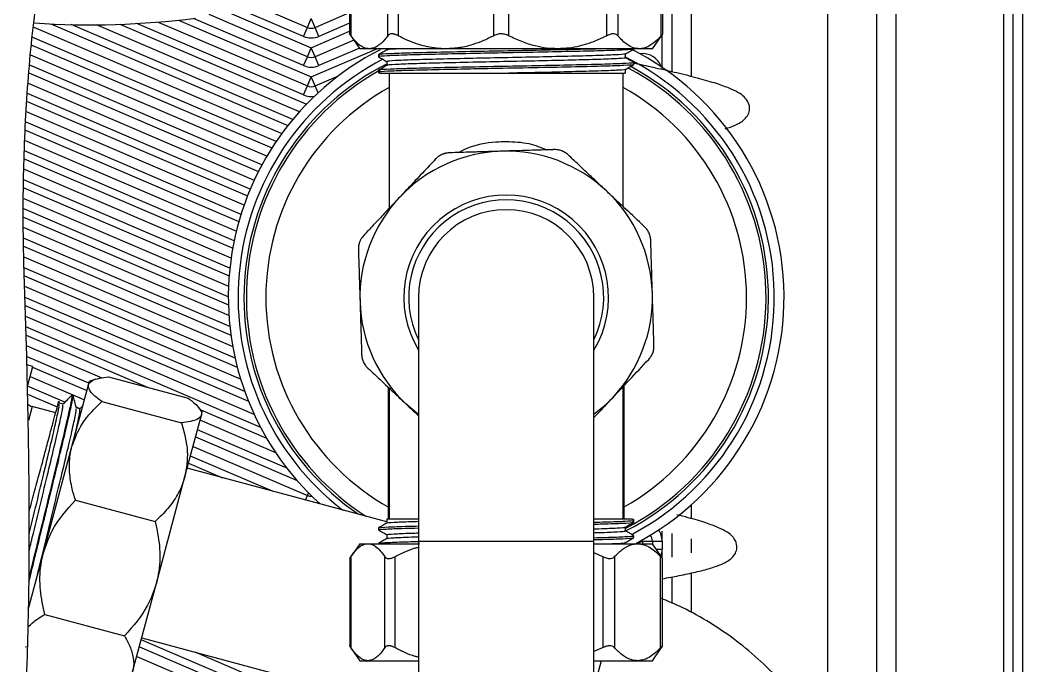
# Model space of a CAD drawing. Extents: x 75 to 2075, y 25 to 1460.
# Drawn here: x 1126.9 to 1255.5, y 969.1 to 1051.8 of the extents above; entities that cross this region are included whole.
import ezdxf

# ---------------------------------------------------------------- set-up
doc = ezdxf.new("R2010")
doc.units = 0
doc.header["$LTSCALE"] = 5
doc.linetypes.add('SLD-KATı', pattern=[0])
doc.layers.get('0').update_dxf_attribs({"linetype": 'CONTINUOUS'})

msp = doc.modelspace()

# ---------------------------------------------------------------- linework, layer by layer
at = {"color": 7, "linetype": 'SLD-KATı'}
for p, q in [((1239.221, 568.28), (1239.221, 1228.103)), ((1252.971, 1228.103), (1252.971, 568.28)), ((1236.721, 569.442), (1236.721, 1226.942)), ((1254.221, 574.53), (1254.221, 1221.853)), ((1255.471, 574.53), (1255.471, 1221.853)), ((1230.471, 964.353), (1230.471, 1154.442)), ((1169.141, 1061.257), (1169.141, 1050.076)), ((1169.302, 1061.493), (1169.302, 1049.84)), ((1174.048, 1049.84), (1174.048, 1061.493)), ((1175.357, 1061.493), (1175.357, 1049.84)), ((1187.621, 1049.84), (1187.621, 1061.493)), ((1189.533, 1061.493), (1189.533, 1049.84)), ((1202.131, 1049.84), (1202.131, 1061.493)), ((1203.527, 1061.493), (1203.527, 1049.84)), ((1209.078, 1049.84), (1209.078, 1061.493)), ((1209.301, 1050.059), (1209.301, 1061.262)), ((1152.475, 1055.726), (1163.729, 1050.903)), ((1210.471, 1055.035), (1210.471, 1045.206)), ((1212.971, 1044.591), (1212.971, 1055.489)), ((1163.729, 1047.153), (1151.137, 1052.549)), ((1163.729, 1050.903), (1164.221, 1052.052)), ((1164.713, 1050.903), (1164.221, 1052.052)), ((1164.713, 1050.903), (1169.141, 1052.8)), ((1128.67, 1050.928), (1160.454, 1037.306)), ((1162.71, 1040.089), (1136.688, 1051.242)), ((1144.614, 1051.594), (1163.729, 1043.403)), ((1163.236, 1049.754), (1163.729, 1050.903)), ((1165.206, 1049.754), (1164.713, 1050.903)), ((1169.688, 1049.285), (1164.713, 1047.153)), ((1169.208, 1049.971), (1170.471, 1048.167)), ((1207.971, 1048.167), (1209.222, 1049.954)), ((1163.729, 1047.153), (1164.221, 1048.302)), ((1164.713, 1047.153), (1164.221, 1048.302)), ((1171.675, 1048.167), (1170.471, 1048.167)), ((1181.489, 1048.167), (1171.675, 1048.167)), ((1195.832, 1048.167), (1181.489, 1048.167)), ((1206.302, 1048.167), (1195.832, 1048.167)), ((1205.596, 1048.136), (1205.596, 1048.167)), ((1207.971, 1048.167), (1206.302, 1048.167)), ((1158.53, 1034.381), (1128.274, 1047.347)), ((1163.236, 1046.004), (1163.729, 1047.153)), ((1165.206, 1046.004), (1164.713, 1047.153)), ((1172.846, 1047.391), (1172.846, 1047.143)), ((1204.522, 1047.019), (1204.522, 1047.51)), ((1172.846, 1045.407), (1172.846, 1045.042)), ((1173.92, 1046.523), (1173.92, 1046.032)), ((1204.522, 1045.035), (1204.522, 1045.526)), ((1205.596, 1046.151), (1205.596, 1046.399)), ((1163.729, 1043.403), (1164.221, 1044.552)), ((1164.713, 1043.403), (1164.221, 1044.552)), ((1164.713, 1043.403), (1167.703, 1044.684)), ((1172.855, 1045.149), (1173.054, 1045.034)), ((1174.221, 1045.042), (1174.221, 1027.711)), ((1204.221, 1027.923), (1204.221, 1045.042)), ((1127.926, 1043.747), (1156.921, 1031.32)), ((1163.236, 1042.254), (1163.729, 1043.403)), ((1155.62, 1028.128), (1127.736, 1040.078)), ((1127.546, 1036.41), (1154.628, 1024.803)), ((1153.956, 1021.341), (1127.38, 1032.731)), ((1127.365, 1028.987), (1153.625, 1017.733)), ((1153.672, 1013.963), (1127.35, 1025.244)), ((1127.385, 1021.478), (1154.155, 1010.006)), ((1155.17, 1005.821), (1127.495, 1017.681)), ((1177.971, 1016.292), (1177.971, 985.042)), ((1200.471, 985.042), (1200.471, 1016.292)), ((1127.605, 1013.884), (1156.888, 1001.334)), ((1137.411, 1005.931), (1127.707, 1010.091)), ((1128.53, 1007.456), (1127.768, 1007.66)), ((1127.887, 1005.055), (1128.53, 1007.456)), ((1128.177, 1006.139), (1135.142, 1003.154)), ((1135.664, 1005.102), (1135.774, 1005.515)), ((1136.585, 1005.809), (1135.774, 1005.515)), ((1138.222, 1006.123), (1148.447, 1003.383)), ((1133.547, 997.202), (1135.664, 1005.102)), ((1174.096, 1004.777), (1174.096, 987.854)), ((1174.221, 1004.66), (1174.221, 987.854)), ((1204.221, 987.854), (1204.221, 1004.872)), ((1204.346, 987.854), (1204.346, 1005.005)), ((1131.934, 1002.727), (1131.87, 1002.965)), ((1133.673, 1003.775), (1133.587, 1003.798)), ((1137.369, 1002.94), (1147.595, 1000.2)), ((1131.462, 1001.494), (1128.443, 1002.303)), ((1132.403, 1002.614), (1131.93, 1002.741)), ((1134.588, 1002.029), (1134.116, 1002.155)), ((1134.936, 1002.384), (1134.571, 1002.02)), ((1150.263, 1001.632), (1149.738, 1002.259)), ((1150.153, 1001.22), (1150.263, 1001.632)), ((1148.036, 993.32), (1150.153, 1001.22)), ((1159.673, 996.391), (1149.973, 1000.548)), ((1129.892, 983.562), (1133.547, 997.202)), ((1149.071, 997.184), (1163.729, 990.903)), ((1173.92, 987.529), (1148.322, 994.388)), ((1144.381, 979.679), (1148.036, 993.32)), ((1133.988, 990.322), (1144.214, 987.582)), ((1212.971, 987.936), (1212.971, 989.738)), ((1173.92, 987.861), (1173.92, 987.37)), ((1205.587, 987.747), (1205.388, 987.862)), ((1205.596, 987.489), (1205.596, 987.854)), ((1172.846, 986.745), (1172.846, 986.496)), ((1204.522, 986.373), (1204.522, 986.864)), ((1173.92, 985.877), (1173.92, 985.386)), ((1177.971, 985.042), (1177.971, 965.853)), ((1200.471, 965.853), (1200.471, 985.042)), ((1205.596, 985.505), (1205.596, 985.753)), ((1206.721, 985.046), (1207.971, 985.046)), ((1207.971, 985.046), (1207.971, 984.729)), ((1207.971, 985.046), (1209.221, 985.046)), ((1209.221, 985.046), (1209.221, 984.016)), ((1210.471, 986.015), (1210.471, 983.012)), ((1212.971, 983.539), (1212.971, 985.342)), ((1170.471, 984.729), (1169.389, 983.183)), ((1170.471, 984.729), (1171.485, 984.729)), ((1171.485, 984.729), (1177.971, 984.729)), ((1172.846, 984.76), (1172.846, 984.729)), ((1176.572, 984.729), (1178.106, 984.769)), ((1200.471, 984.729), (1206.063, 984.729)), ((1206.063, 984.729), (1207.971, 984.729)), ((1209.053, 983.183), (1207.971, 984.729)), ((1127.931, 976.244), (1129.892, 983.562)), ((1169.166, 982.824), (1169.166, 971.635)), ((1169.302, 983.056), (1169.302, 971.403)), ((1173.668, 971.403), (1173.668, 983.056)), ((1174.934, 983.056), (1174.934, 971.403)), ((1200.471, 983.593), (1201.67, 983.056)), ((1201.67, 971.403), (1201.67, 983.056)), ((1203.104, 983.056), (1203.104, 971.403)), ((1209.021, 971.403), (1209.021, 983.056)), ((1209.141, 983.056), (1209.043, 983.176)), ((1209.276, 971.615), (1209.276, 982.826)), ((1210.471, 980.466), (1210.471, 977.116)), ((1212.971, 975.891), (1212.971, 980.974)), ((1141.329, 968.29), (1144.381, 979.679)), ((1130.059, 975.659), (1140.285, 972.919)), ((1142.499, 972.655), (1171.31, 964.935)), ((1163.729, 964.653), (1149.326, 970.825)), ((1169.392, 971.27), (1170.471, 969.729)), ((1201.67, 971.403), (1200.471, 970.895)), ((1207.971, 969.729), (1209.059, 971.283)), ((1209.043, 971.295), (1209.141, 971.403)), ((1141.861, 970.275), (1163.729, 960.903)), ((1170.471, 969.729), (1171.485, 969.729)), ((1171.485, 969.729), (1177.971, 969.729)), ((1200.471, 969.729), (1206.063, 969.729)), ((1206.063, 969.729), (1207.971, 969.729))]:
    msp.add_line(p, q, dxfattribs=at)
at = {"color": 8, "linetype": 'SLD-KATı'}
for p, q in [((1163.236, 1049.754), (1152.232, 1054.47)), ((1151.971, 1053.552), (1164.221, 1048.302)), ((1147.218, 1051.839), (1164.221, 1044.552)), ((1163.236, 1046.004), (1149.112, 1052.057)), ((1130.842, 1051.357), (1161.233, 1038.332)), ((1161.852, 1039.097), (1133.458, 1051.266)), ((1139.709, 1051.307), (1163.616, 1041.061)), ((1163.236, 1042.254), (1141.88, 1051.406)), ((1169.141, 1051.44), (1165.206, 1049.754)), ((1159.719, 1036.261), (1128.527, 1049.629)), ((1164.221, 1048.302), (1169.141, 1050.41)), ((1209.221, 1045.648), (1209.221, 1049.952)), ((1128.418, 1048.646), (1159.191, 1035.457)), ((1164.221, 1044.552), (1172.656, 1048.167)), ((1170.421, 1048.239), (1165.206, 1046.004)), ((1157.911, 1033.286), (1128.131, 1046.049)), ((1128.022, 1045.066), (1157.469, 1032.445)), ((1165.098, 1042.506), (1164.713, 1043.403)), ((1156.414, 1030.178), (1127.857, 1042.416)), ((1127.805, 1041.409), (1156.056, 1029.301)), ((1127.615, 1037.74), (1154.951, 1026.024)), ((1155.224, 1026.938), (1127.667, 1038.748)), ((1154.346, 1023.564), (1127.477, 1035.079)), ((1127.425, 1034.071), (1154.161, 1022.613)), ((1153.795, 1020.05), (1127.375, 1031.373)), ((1127.37, 1030.345), (1153.704, 1019.059)), ((1153.596, 1016.385), (1127.36, 1027.629)), ((1127.355, 1026.601), (1153.608, 1015.35)), ((1153.793, 1012.551), (1127.344, 1023.886)), ((1127.345, 1022.855), (1153.925, 1011.464)), ((1154.455, 1008.517), (1127.425, 1020.101)), ((1127.455, 1019.058), (1154.732, 1007.368)), ((1155.699, 1004.234), (1127.535, 1016.304)), ((1127.565, 1015.261), (1156.167, 1003.003)), ((1157.744, 999.607), (1127.645, 1012.507)), ((1127.672, 1011.465), (1143.335, 1004.753)), ((1135.716, 1005.298), (1127.741, 1008.716)), ((1127.767, 1007.675), (1127.857, 1007.636)), ((1128.504, 1007.359), (1135.469, 1004.374)), ((1132.645, 1002.864), (1127.85, 1004.919)), ((1127.863, 1003.884), (1131.665, 1002.254)), ((1128.443, 1002.303), (1127.96, 1000.499)), ((1134.584, 1002.033), (1134.092, 1002.244)), ((1150.065, 1001.868), (1158.5, 998.253)), ((1161.101, 994.419), (1149.646, 999.328)), ((1149.398, 998.404), (1162.417, 992.825)), ((1159.264, 991.456), (1148.745, 995.964)), ((1148.497, 995.041), (1152.851, 993.174)), ((1163.481, 990.326), (1163.729, 990.903)), ((1163.729, 990.903), (1163.879, 991.253)), ((1165.152, 989.878), (1165.047, 990.123)), ((1165.374, 989.826), (1165.364, 989.822)), ((1209.221, 985.046), (1209.221, 986.324)), ((1177.971, 985.042), (1200.471, 985.042)), ((1206.721, 985.046), (1205.982, 984.729)), ((1206.721, 985.046), (1206.647, 985.219)), ((1206.721, 984.729), (1206.721, 985.046)), ((1208.47, 984.016), (1209.221, 984.016)), ((1209.221, 983.038), (1209.221, 984.016)), ((1163.236, 963.504), (1142.435, 972.418)), ((1142.188, 971.494), (1164.221, 962.052)), ((1201.412, 969.729), (1200.471, 966.218))]:
    msp.add_line(p, q, dxfattribs=at)
at = {"color": 7, "linetype": 'SLD-KATı', "flags": 128}
for points in [[(1202.878, 1003.445), (1201.553, 1002.168), (1200.471, 1001.292)], [(1177.971, 1001.292), (1177.774, 1001.441), (1176.374, 1002.635)]]:
    msp.add_lwpolyline(points, dxfattribs=at)
at = {"color": 7, "linetype": 'SLD-KATı'}
for centre, radius, start, end in [((1135.879, 1158.636), 107.398, 266.18806, 277.23602), ((1164.221, 1052.052), 1.25, 246.80141, 293.19859), ((1164.221, 1052.052), 2.5, 246.80141, 293.19859), ((1189.221, 1016.292), 35.625, 116.95537, 227.97937), ((1189.221, 1016.292), 35.625, 297.6295, 63.37369), ((1164.221, 1048.302), 1.25, 246.80141, 293.19859), ((1189.221, 1016.292), 33.312, 119.35723, 237.34095), ((1164.221, 1048.302), 2.5, 246.80141, 293.19859), ((1189.221, 1016.292), 33.313, 297.4441, 61.8048), ((1164.221, 1044.552), 1.25, 246.80141, 293.19859), ((1189.221, 1016.292), 18.75, 91.75013, 136.75013), ((1189.221, 1016.292), 18.75, 46.75013, 91.75013), ((1189.221, 1016.292), 18.75, 1.75013, 46.75013), ((1189.221, 1016.292), 18.75, 136.75013, 181.75013), ((1189.221, 1016.292), 13.125, 328.99728, 211.00272), ((1189.221, 1016.292), 12.5, 334.15807, 205.84193), ((1189.221, 1016.292), 11.25, 0, 180), ((1189.221, 1016.292), 18.75, 316.75013, 1.75013), ((1189.221, 1016.292), 18.75, 181.75013, 226.75013), ((1128.767, 1003.51), 1.25, 224.84631, 255), ((1164.221, 992.052), 1.25, 246.80141, 274.93525), ((1206.721, 985.046), 1.25, 0, 38.87359)]:
    msp.add_arc(centre, radius, start, end, dxfattribs=at)
at = {"color": 8, "linetype": 'SLD-KATı'}
for centre, radius, start, end in [((1189.221, 1016.292), 34.375, 117.36236, 232.43218), ((1189.221, 1016.292), 34.375, 298.17296, 63.7385), ((1206.721, 1045.046), 2.5, 19.15436, 98.19591), ((1189.221, 1016.292), 33.625, 117.02258, 235.73849), ((1189.221, 1016.292), 33.625, 297.25405, 61.76949), ((1189.221, 1016.292), 30.813, 119.13148, 240.86852), ((1189.221, 1016.292), 30.813, 299.39793, 60.86852), ((1164.221, 1044.552), 2.5, 246.80141, 279.92772), ((1206.721, 985.046), 2.5, 0, 35.5529), ((1206.721, 984.016), 2.5, 339.77064, 0)]:
    msp.add_arc(centre, radius, start, end, dxfattribs=at)
at = {"color": 7, "linetype": 'SLD-KATı'}
for points, knots in [([(1144.67, 1106.936), (1143.359, 1105.096), (1140.922, 1101.673), (1138.019, 1096.626), (1135.835, 1092.313), (1134.276, 1088.845), (1133.18, 1086.182), (1132.344, 1084.009), (1131.601, 1081.96), (1130.608, 1079.043), (1129.417, 1075.155), (1127.859, 1069.24), (1126.331, 1061.963), (1125.044, 1053.492), (1124.18, 1045.001), (1123.6, 1035.112), (1123.469, 1023.672), (1123.975, 1011.014), (1124.184, 1001.354), (1124.281, 994.703), (1124.322, 990.301), (1124.337, 985.046), (1124.299, 978.79), (1124.142, 971.816), (1123.98, 966.482), (1123.762, 963.52), (1123.727, 963.046)], [0, 0, 0, 0, 0.0456257, 0.0848719, 0.1174794, 0.1432886, 0.1616744, 0.1756927, 0.1903521, 0.2057293, 0.2379925, 0.2725463, 0.3294606, 0.3883888, 0.4460296, 0.5023751, 0.5892594, 0.6780951, 0.75972, 0.7854135, 0.8130887, 0.8490343, 0.8919833, 0.9399184, 0.9903931, 1, 1, 1, 1]), ([(1127.034, 956.707), (1127.257, 959.643), (1127.69, 965.322), (1127.944, 973.311), (1128.06, 980.138), (1128.087, 985.962), (1128.067, 991.266), (1128.009, 996.606), (1127.886, 1003.634), (1127.672, 1012.447), (1127.27, 1022.851), (1127.308, 1033.623), (1127.856, 1044.541), (1129.088, 1055.863), (1130.785, 1065.3), (1132.623, 1072.727), (1134.144, 1077.851), (1135.478, 1081.705), (1136.625, 1084.7), (1137.725, 1087.376), (1139.262, 1090.787), (1141.372, 1094.938), (1144.137, 1099.728), (1146.44, 1102.96), (1147.671, 1104.688)], [0, 0, 0, 0, 0.0579823, 0.1121943, 0.1576445, 0.1927482, 0.2272079, 0.2624345, 0.2982911, 0.3661719, 0.436799, 0.5043157, 0.5791318, 0.6527196, 0.7290372, 0.7680332, 0.803484, 0.8343135, 0.848314, 0.8666326, 0.8912805, 0.9219308, 0.9582562, 1, 1, 1, 1]), ([(1129.231, 1074.094), (1129.053, 1074.271), (1128.646, 1074.678), (1127.784, 1075.119), (1126.661, 1075.273), (1125.554, 1074.97), (1124.294, 1074.098), (1123.317, 1072.679), (1122.512, 1070.986), (1121.917, 1069.467), (1121.247, 1067.483), (1120.506, 1064.864), (1119.708, 1061.602), (1118.875, 1057.747), (1118.034, 1053.347), (1117.182, 1048.435), (1116.327, 1043.065), (1115.397, 1036.75), (1114.786, 1032.186), (1114.458, 1029.736)], [0, 0, 0, 0, 0.0168554, 0.0386879, 0.0627663, 0.0873261, 0.1127573, 0.1681343, 0.2071807, 0.2325321, 0.2740775, 0.3379381, 0.3964414, 0.4708554, 0.5644572, 0.6494885, 0.7491437, 0.865305, 1, 1, 1, 1]), ([(1169.302, 1049.84), (1169.274, 1049.879), (1169.231, 1049.937), (1169.191, 1049.996), (1169.166, 1050.032), (1169.15, 1050.057), (1169.142, 1050.073), (1169.142, 1050.075), (1169.142, 1050.076)], [0, 0, 0, 0, 0.3012507, 0.4549827, 0.6097463, 0.7601387, 0.9116809, 1, 1, 1, 1]), ([(1171.675, 1048.167), (1171.494, 1048.184), (1171.128, 1048.22), (1170.544, 1048.525), (1169.928, 1049.039), (1169.511, 1049.572), (1169.302, 1049.84)], [0, 0, 0, 0, 0.2208532, 0.4446677, 0.7205109, 1, 1, 1, 1]), ([(1174.048, 1049.84), (1173.76, 1049.48), (1173.325, 1048.934), (1172.708, 1048.473), (1172.208, 1048.219), (1171.86, 1048.185), (1171.675, 1048.167)], [0, 0, 0, 0, 0.3822459, 0.5776631, 0.77475, 1, 1, 1, 1]), ([(1175.357, 1049.84), (1175.279, 1049.879), (1175.163, 1049.937), (1175.008, 1049.996), (1174.895, 1050.031), (1174.784, 1050.058), (1174.678, 1050.074), (1174.575, 1050.081), (1174.451, 1050.076), (1174.314, 1050.046), (1174.195, 1049.986), (1174.108, 1049.915), (1174.068, 1049.865), (1174.048, 1049.84)], [0, 0, 0, 0, 0.1386714, 0.20943713, 0.28067778, 0.34990622, 0.41966397, 0.49116684, 0.56329883, 0.6929648, 0.82617122, 0.91271393, 1, 1, 1, 1]), ([(1181.489, 1048.167), (1181.083, 1048.18), (1179.907, 1048.22), (1177.967, 1048.662), (1176.354, 1049.322), (1175.497, 1049.767), (1175.357, 1049.84)], [0, 0, 0, 0, 0.19112707, 0.55370527, 0.9267357, 1, 1, 1, 1]), ([(1187.621, 1049.84), (1187.189, 1049.623), (1186.322, 1049.188), (1184.866, 1048.656), (1183.252, 1048.25), (1182.08, 1048.195), (1181.489, 1048.167)], [0, 0, 0, 0, 0.2235177, 0.4486206, 0.7217234, 1, 1, 1, 1]), ([(1189.533, 1049.84), (1189.364, 1049.914), (1189.025, 1050.06), (1188.451, 1050.1), (1187.973, 1050.007), (1187.721, 1049.888), (1187.621, 1049.84)], [0, 0, 0, 0, 0.2806938, 0.5628322, 0.8257499, 1, 1, 1, 1]), ([(1195.832, 1048.167), (1195.35, 1048.184), (1194.379, 1048.22), (1192.829, 1048.525), (1191.195, 1049.039), (1190.089, 1049.572), (1189.533, 1049.84)], [0, 0, 0, 0, 0.2208532, 0.4446677, 0.7205109, 1, 1, 1, 1]), ([(1202.131, 1049.84), (1201.366, 1049.48), (1200.211, 1048.934), (1198.575, 1048.473), (1197.245, 1048.219), (1196.324, 1048.185), (1195.832, 1048.167)], [0, 0, 0, 0, 0.3822459, 0.5776631, 0.77475, 1, 1, 1, 1]), ([(1203.527, 1049.84), (1203.444, 1049.914), (1203.28, 1050.06), (1202.884, 1050.1), (1202.481, 1050.007), (1202.231, 1049.888), (1202.131, 1049.84)], [0, 0, 0, 0, 0.2806938, 0.5628322, 0.8257499, 1, 1, 1, 1]), ([(1206.302, 1048.167), (1206.04, 1048.194), (1205.509, 1048.248), (1204.78, 1048.651), (1204.116, 1049.187), (1203.724, 1049.622), (1203.527, 1049.84)], [0, 0, 0, 0, 0.272941, 0.5513799, 0.7748074, 1, 1, 1, 1]), ([(1209.078, 1049.84), (1209.015, 1049.767), (1208.635, 1049.332), (1207.906, 1048.669), (1207.028, 1048.221), (1206.486, 1048.18), (1206.302, 1048.167)], [0, 0, 0, 0, 0.073265, 0.4365434, 0.8088712, 1, 1, 1, 1]), ([(1209.221, 1049.954), (1209.241, 1049.982), (1209.31, 1050.079), (1209.309, 1050.097), (1209.222, 1050.008), (1209.119, 1049.888), (1209.078, 1049.84)], [0, 0, 0, 0, 0.1349633, 0.4742626, 0.790447, 1, 1, 1, 1]), ([(1173.929, 1048.022), (1173.75, 1047.918), (1173.392, 1047.711), (1173.034, 1047.504), (1172.855, 1047.401)], [0, 0, 0, 0, 0.4999928, 1, 1, 1, 1]), ([(1205.468, 1048.126), (1205.494, 1048.119), (1205.648, 1048.082), (1204.474, 1048.01), (1201.969, 1047.913), (1198.121, 1047.821), (1193.39, 1047.716), (1188.666, 1047.63), (1184.132, 1047.542), (1180.015, 1047.451), (1176.295, 1047.361), (1173.855, 1047.263), (1172.74, 1047.19), (1172.944, 1047.151), (1172.985, 1047.143)], [0, 0, 0, 0, 0.0198734, 0.1173837, 0.2148259, 0.3107131, 0.4140809, 0.515436, 0.5864176, 0.6844053, 0.780219, 0.8777832, 0.9751652, 1, 1, 1, 1]), ([(1201.87, 1048.167), (1200.882, 1048.14), (1198.767, 1048.082), (1194.389, 1047.986), (1189.483, 1047.892), (1184.626, 1047.801), (1180.293, 1047.705), (1176.693, 1047.619), (1174.134, 1047.526), (1172.835, 1047.448), (1172.98, 1047.404), (1173.022, 1047.391)], [0, 0, 0, 0, 0.1085989, 0.2324065, 0.3548055, 0.4767675, 0.5930123, 0.7067375, 0.8256457, 0.9492154, 1, 1, 1, 1]), ([(1175.866, 1048.167), (1175.568, 1048.155), (1174.454, 1048.111), (1173.843, 1048.062), (1173.994, 1048.026), (1174.012, 1048.022)], [0, 0, 0, 0, 0.2423947, 0.90707196, 1, 1, 1, 1]), ([(1204.513, 1047.505), (1204.692, 1047.608), (1205.05, 1047.815), (1205.408, 1048.022), (1205.587, 1048.126)], [0, 0, 0, 0, 0.4999928, 1, 1, 1, 1]), ([(1172.855, 1047.133), (1173.034, 1047.03), (1173.389, 1046.825), (1173.744, 1046.62), (1173.92, 1046.518)], [0, 0, 0, 0, 0.504334, 1, 1, 1, 1]), ([(1204.432, 1047.02), (1204.461, 1047.015), (1204.674, 1046.979), (1203.737, 1046.91), (1201.601, 1046.811), (1198.218, 1046.721), (1194.067, 1046.622), (1189.461, 1046.527), (1184.832, 1046.435), (1180.621, 1046.335), (1177.138, 1046.245), (1174.878, 1046.147), (1173.839, 1046.077), (1173.993, 1046.042), (1174.012, 1046.037)], [0, 0, 0, 0, 0.015062, 0.1122595, 0.2100957, 0.3059162, 0.4038983, 0.5007655, 0.5972868, 0.69536, 0.7912571, 0.8889063, 0.9863732, 1, 1, 1, 1]), ([(1204.497, 1047.505), (1204.5, 1047.504), (1204.581, 1047.472), (1203.757, 1047.406), (1201.596, 1047.307), (1198.22, 1047.217), (1194.067, 1047.118), (1189.461, 1047.024), (1184.833, 1046.931), (1180.62, 1046.831), (1177.142, 1046.741), (1174.863, 1046.643), (1173.821, 1046.57), (1174.011, 1046.531), (1174.05, 1046.523)], [0, 0, 0, 0, 0.00385379, 0.10105199, 0.19888887, 0.29471001, 0.39269278, 0.48956062, 0.58608265, 0.6841565, 0.78005422, 0.8777041, 0.97517172, 1, 1, 1, 1]), ([(1205.587, 1046.409), (1205.408, 1046.512), (1205.053, 1046.717), (1204.698, 1046.923), (1204.522, 1047.024)], [0, 0, 0, 0, 0.504316, 1, 1, 1, 1]), ([(1173.929, 1046.037), (1173.75, 1045.934), (1173.392, 1045.727), (1173.034, 1045.52), (1172.855, 1045.417)], [0, 0, 0, 0, 0.4999928, 1, 1, 1, 1]), ([(1205.468, 1046.141), (1205.494, 1046.135), (1205.648, 1046.098), (1204.474, 1046.025), (1201.969, 1045.928), (1198.121, 1045.836), (1193.39, 1045.732), (1188.666, 1045.646), (1184.132, 1045.558), (1180.015, 1045.467), (1176.295, 1045.377), (1173.855, 1045.279), (1172.74, 1045.205), (1172.944, 1045.166), (1172.985, 1045.159)], [0, 0, 0, 0, 0.01987343, 0.11738365, 0.21482591, 0.31071312, 0.41408092, 0.51543598, 0.58641762, 0.68440532, 0.78021902, 0.87778317, 0.97516523, 1, 1, 1, 1]), ([(1205.5, 1046.399), (1205.531, 1046.395), (1205.759, 1046.359), (1204.756, 1046.29), (1202.47, 1046.191), (1198.85, 1046.101), (1194.408, 1046.002), (1189.478, 1045.907), (1184.628, 1045.817), (1180.293, 1045.721), (1176.693, 1045.635), (1174.134, 1045.542), (1172.835, 1045.463), (1172.98, 1045.419), (1173.022, 1045.407)], [0, 0, 0, 0, 0.0148651, 0.110972, 0.2077104, 0.3024559, 0.3993385, 0.4951188, 0.5905572, 0.6815217, 0.7705146, 0.8635633, 0.9602598, 1, 1, 1, 1]), ([(1204.497, 1045.52), (1204.5, 1045.519), (1204.581, 1045.487), (1203.757, 1045.421), (1201.596, 1045.323), (1198.219, 1045.233), (1194.103, 1045.134), (1191.061, 1045.072), (1189.569, 1045.042)], [0, 0, 0, 0, 0.0079113, 0.2074454, 0.4082907, 0.6049979, 0.8061427, 1, 1, 1, 1]), ([(1204.513, 1045.52), (1204.692, 1045.624), (1205.05, 1045.831), (1205.408, 1046.038), (1205.587, 1046.141)], [0, 0, 0, 0, 0.4999928, 1, 1, 1, 1]), ([(1217.307, 1037.912), (1217.749, 1038.061), (1218.755, 1038.402), (1219.639, 1038.909), (1220.284, 1039.736), (1220.491, 1040.488), (1220.348, 1041.24), (1219.845, 1041.94), (1219.164, 1042.467), (1218.078, 1043.029), (1216.435, 1043.636), (1214.222, 1044.29), (1211.592, 1044.954), (1208.86, 1045.584), (1206.838, 1046.037), (1205.756, 1046.276), (1205.523, 1046.328)], [0, 0, 0, 0, 0.0747306, 0.1701409, 0.2189806, 0.2662656, 0.3314662, 0.3781101, 0.4409608, 0.5191836, 0.6077917, 0.7067023, 0.809154, 0.8997763, 0.9783895, 1, 1, 1, 1]), ([(1173.058, 1045.042), (1173.088, 1045.042), (1173.149, 1045.042), (1173.813, 1045.042), (1174.892, 1045.042), (1176.394, 1045.042), (1178.224, 1045.042), (1180.385, 1045.042), (1182.753, 1045.042), (1185.294, 1045.042), (1187.58, 1045.042), (1189.017, 1045.042), (1189.569, 1045.042)], [0, 0, 0, 0, 0.0973398, 0.2026295, 0.3110852, 0.4145791, 0.5210749, 0.6244487, 0.7309896, 0.8317011, 0.9353339, 1, 1, 1, 1]), ([(1189.569, 1045.042), (1189.899, 1045.042), (1191.563, 1045.042), (1194.062, 1045.042), (1196.84, 1045.042), (1198.977, 1045.042), (1200.829, 1045.042), (1202.362, 1045.042), (1203.503, 1045.042), (1204.352, 1045.042), (1204.438, 1045.042), (1204.486, 1045.042)], [0, 0, 0, 0, 0.0419725, 0.2112285, 0.3202215, 0.4292145, 0.5382074, 0.6472004, 0.7561934, 0.8651863, 1, 1, 1, 1]), ([(1188.648, 1035.033), (1188.012, 1035.013), (1186.726, 1034.974), (1184.958, 1034.92), (1183.349, 1034.871), (1182.398, 1034.842), (1181.921, 1034.827)], [0, 0, 0, 0, 0.272941, 0.5513799, 0.7748074, 1, 1, 1, 1]), ([(1195.376, 1035.238), (1195.222, 1035.234), (1194.303, 1035.206), (1192.534, 1035.152), (1190.406, 1035.087), (1189.094, 1035.047), (1188.648, 1035.033)], [0, 0, 0, 0, 0.073265, 0.4365434, 0.8088712, 1, 1, 1, 1]), ([(1197.166, 1034.561), (1197.03, 1034.674), (1196.757, 1034.902), (1196.233, 1035.135), (1195.756, 1035.236), (1195.484, 1035.238), (1195.376, 1035.238)], [0, 0, 0, 0, 0.2806938, 0.5628322, 0.8257499, 1, 1, 1, 1]), ([(1180.176, 1034.041), (1179.616, 1033.447), (1178.771, 1032.548), (1177.572, 1031.274), (1176.599, 1030.239), (1175.924, 1029.521), (1175.564, 1029.139)], [0, 0, 0, 0, 0.3822459, 0.5776631, 0.77475, 1, 1, 1, 1]), ([(1181.921, 1034.827), (1181.835, 1034.822), (1181.705, 1034.815), (1181.526, 1034.785), (1181.39, 1034.755), (1181.254, 1034.717), (1181.12, 1034.671), (1180.986, 1034.616), (1180.818, 1034.536), (1180.622, 1034.422), (1180.437, 1034.286), (1180.289, 1034.157), (1180.214, 1034.08), (1180.176, 1034.041)], [0, 0, 0, 0, 0.1386714, 0.2094371, 0.2806778, 0.3499062, 0.419664, 0.4911668, 0.5632988, 0.6929648, 0.8261712, 0.9127139, 1, 1, 1, 1]), ([(1202.068, 1029.949), (1201.693, 1030.302), (1200.938, 1031.012), (1199.731, 1032.147), (1198.459, 1033.344), (1197.598, 1034.153), (1197.166, 1034.561)], [0, 0, 0, 0, 0.22085322, 0.44466773, 0.72051093, 1, 1, 1, 1]), ([(1206.971, 1025.337), (1206.376, 1025.896), (1205.477, 1026.742), (1204.203, 1027.94), (1203.168, 1028.914), (1202.451, 1029.589), (1202.068, 1029.949)], [0, 0, 0, 0, 0.3822459, 0.5776631, 0.77475, 1, 1, 1, 1]), ([(1175.564, 1029.139), (1175.211, 1028.764), (1174.5, 1028.008), (1173.366, 1026.802), (1172.169, 1025.529), (1171.359, 1024.669), (1170.952, 1024.236)], [0, 0, 0, 0, 0.2208532, 0.4446677, 0.7205109, 1, 1, 1, 1]), ([(1207.757, 1023.592), (1207.741, 1023.769), (1207.71, 1024.122), (1207.504, 1024.658), (1207.238, 1025.066), (1207.047, 1025.26), (1206.971, 1025.337)], [0, 0, 0, 0, 0.2806938, 0.5628322, 0.8257499, 1, 1, 1, 1]), ([(1170.952, 1024.236), (1170.895, 1024.172), (1170.809, 1024.075), (1170.703, 1023.927), (1170.628, 1023.81), (1170.559, 1023.687), (1170.496, 1023.56), (1170.44, 1023.426), (1170.378, 1023.251), (1170.32, 1023.032), (1170.286, 1022.804), (1170.272, 1022.608), (1170.274, 1022.501), (1170.274, 1022.447)], [0, 0, 0, 0, 0.1386714, 0.2094371, 0.2806778, 0.3499062, 0.419664, 0.4911668, 0.5632988, 0.6929648, 0.8261712, 0.9127139, 1, 1, 1, 1]), ([(1207.962, 1016.864), (1207.949, 1017.31), (1207.909, 1018.6), (1207.844, 1020.728), (1207.79, 1022.499), (1207.761, 1023.438), (1207.757, 1023.592)], [0, 0, 0, 0, 0.1911271, 0.5537053, 0.9267357, 1, 1, 1, 1]), ([(1170.274, 1022.447), (1170.279, 1022.293), (1170.307, 1021.374), (1170.361, 1019.605), (1170.426, 1017.477), (1170.466, 1016.164), (1170.48, 1015.719)], [0, 0, 0, 0, 0.073265, 0.4365434, 0.8088712, 1, 1, 1, 1]), ([(1208.168, 1010.136), (1208.153, 1010.61), (1208.124, 1011.561), (1208.076, 1013.159), (1208.021, 1014.93), (1207.982, 1016.215), (1207.962, 1016.864)], [0, 0, 0, 0, 0.2235177, 0.4486206, 0.7217234, 1, 1, 1, 1]), ([(1170.48, 1015.719), (1170.499, 1015.083), (1170.538, 1013.797), (1170.593, 1012.029), (1170.642, 1010.42), (1170.671, 1009.469), (1170.685, 1008.991)], [0, 0, 0, 0, 0.272941, 0.5513799, 0.7748074, 1, 1, 1, 1]), ([(1207.49, 1008.347), (1207.604, 1008.483), (1207.832, 1008.755), (1208.065, 1009.28), (1208.165, 1009.756), (1208.167, 1010.028), (1208.168, 1010.136)], [0, 0, 0, 0, 0.2806938, 0.5628322, 0.8257499, 1, 1, 1, 1]), ([(1170.685, 1008.991), (1170.701, 1008.815), (1170.732, 1008.461), (1170.938, 1007.925), (1171.204, 1007.517), (1171.395, 1007.324), (1171.471, 1007.247)], [0, 0, 0, 0, 0.2806938, 0.5628322, 0.8257499, 1, 1, 1, 1]), ([(1202.878, 1003.445), (1203.59, 1004.202), (1205.193, 1005.905), (1206.67, 1007.475), (1207.49, 1008.347)], [0, 0, 0, 0, 0.4446442, 1, 1, 1, 1]), ([(1171.471, 1007.247), (1172.066, 1006.687), (1172.965, 1005.841), (1174.239, 1004.643), (1175.274, 1003.67), (1175.991, 1002.995), (1176.374, 1002.635)], [0, 0, 0, 0, 0.3822459, 0.5776631, 0.77475, 1, 1, 1, 1]), ([(1135.664, 1005.102), (1135.789, 1005.297), (1136.117, 1005.808), (1137.418, 1006.003), (1138.222, 1006.123)], [0, 0, 0, 0, 0.38141921, 1, 1, 1, 1]), ([(1137.369, 1002.94), (1136.958, 1003.262), (1136.123, 1003.918), (1135.623, 1004.638), (1135.654, 1004.99), (1135.664, 1005.102)], [0, 0, 0, 0, 0.3967467, 0.8067521, 1, 1, 1, 1]), ([(1128.039, 979.848), (1128.085, 980.037), (1128.361, 981.19), (1128.966, 983.666), (1129.702, 986.676), (1130.339, 989.275), (1130.954, 991.788), (1131.426, 993.728), (1131.756, 995.091), (1131.902, 995.695), (1132.076, 996.417), (1132.491, 998.152), (1133.046, 1000.506), (1133.513, 1002.62), (1133.718, 1003.694), (1133.662, 1003.669), (1133.642, 1003.66)], [0, 0, 0, 0, 0.02047, 0.12468, 0.2288899, 0.2939977, 0.3575402, 0.4576898, 0.4771781, 0.4944297, 0.5194777, 0.5530087, 0.683844, 0.8100646, 0.9316676, 1, 1, 1, 1]), ([(1128.046, 980.261), (1128.124, 980.586), (1128.51, 982.195), (1129.374, 985.709), (1130.505, 990.35), (1131.604, 994.838), (1132.532, 998.717), (1133.217, 1001.664), (1133.602, 1003.495), (1133.577, 1003.648), (1133.566, 1003.719)], [0, 0, 0, 0, 0.0353353, 0.1751428, 0.3167243, 0.4564482, 0.5980137, 0.7378587, 0.879233, 1, 1, 1, 1]), ([(1128.069, 988.834), (1128.202, 989.329), (1128.568, 990.693), (1129.155, 992.884), (1129.798, 995.286), (1130.385, 997.476), (1130.886, 999.347), (1131.3, 1000.89), (1131.607, 1002.037), (1131.795, 1002.737), (1131.875, 1003.036), (1131.857, 1002.97), (1131.855, 1002.961)], [0, 0, 0, 0, 0.0653979, 0.1802042, 0.2983966, 0.4119194, 0.5288271, 0.6408639, 0.7562468, 0.8665508, 0.9801179, 1, 1, 1, 1]), ([(1133.571, 1003.791), (1133.374, 1003.593), (1132.979, 1003.198), (1132.584, 1002.803), (1132.386, 1002.606)], [0, 0, 0, 0, 0.5000126, 1, 1, 1, 1]), ([(1133.547, 997.202), (1133.932, 998.221), (1134.747, 1000.379), (1136.464, 1002.056), (1137.369, 1002.94)], [0, 0, 0, 0, 0.4724924, 1, 1, 1, 1]), ([(1134.12, 1002.141), (1134.047, 1002.413), (1133.901, 1002.957), (1133.755, 1003.5), (1133.682, 1003.772)], [0, 0, 0, 0, 0.499987, 1, 1, 1, 1]), ([(1148.447, 1003.383), (1148.858, 1003.061), (1149.694, 1002.405), (1150.193, 1001.684), (1150.163, 1001.333), (1150.153, 1001.22)], [0, 0, 0, 0, 0.3967467, 0.8067521, 1, 1, 1, 1]), ([(1200.471, 1000.886), (1200.912, 1001.354), (1201.701, 1002.194), (1202.517, 1003.061), (1202.878, 1003.445)], [0, 0, 0, 0, 0.5578047, 1, 1, 1, 1]), ([(1128.069, 983.862), (1128.246, 984.593), (1128.75, 986.68), (1129.639, 990.353), (1130.627, 994.426), (1131.466, 997.973), (1132.082, 1000.663), (1132.425, 1002.335), (1132.397, 1002.477), (1132.384, 1002.542)], [0, 0, 0, 0, 0.0848176, 0.241888, 0.3968971, 0.5539497, 0.7090931, 0.8659336, 1, 1, 1, 1]), ([(1128.079, 986.015), (1128.095, 986.078), (1128.44, 987.506), (1129.163, 990.491), (1130.147, 994.551), (1130.987, 998.104), (1131.601, 1000.785), (1131.935, 1002.404), (1131.912, 1002.547), (1131.902, 1002.606)], [0, 0, 0, 0, 0.0080266, 0.1824168, 0.3545183, 0.5288886, 0.7011393, 0.8752741, 1, 1, 1, 1]), ([(1129.121, 980.685), (1129.19, 980.976), (1129.537, 982.44), (1130.317, 985.641), (1131.341, 989.878), (1132.334, 993.973), (1133.172, 997.517), (1133.787, 1000.2), (1134.12, 1001.818), (1134.097, 1001.961), (1134.088, 1002.021)], [0, 0, 0, 0, 0.0353984, 0.1780809, 0.3225743, 0.4651715, 0.6096486, 0.7523693, 0.8966513, 1, 1, 1, 1]), ([(1133.934, 998.648), (1134.036, 999.09), (1134.354, 1000.471), (1134.604, 1001.726), (1134.58, 1001.884), (1134.569, 1001.957)], [0, 0, 0, 0, 0.2025217, 0.6324767, 1, 1, 1, 1]), ([(1176.374, 1002.635), (1176.75, 1002.281), (1177.287, 1001.776), (1177.813, 1001.281), (1177.971, 1001.132)], [0, 0, 0, 0, 0.7002697, 1, 1, 1, 1]), ([(1150.153, 1001.22), (1150.028, 1001.025), (1149.7, 1000.514), (1148.399, 1000.32), (1147.595, 1000.2)], [0, 0, 0, 0, 0.38141921, 1, 1, 1, 1]), ([(1147.595, 1000.2), (1147.937, 998.981), (1148.585, 996.671), (1148.212, 994.395), (1148.036, 993.32)], [0, 0, 0, 0, 0.5275076, 1, 1, 1, 1]), ([(1133.988, 990.322), (1133.846, 990.791), (1133.49, 991.972), (1133.187, 993.914), (1133.216, 995.759), (1133.463, 996.836), (1133.547, 997.202)], [0, 0, 0, 0, 0.2056137, 0.5170117, 0.8361666, 1, 1, 1, 1]), ([(1148.036, 993.32), (1147.926, 992.961), (1147.607, 991.923), (1146.715, 990.308), (1145.485, 988.776), (1144.571, 987.918), (1144.214, 987.582)], [0, 0, 0, 0, 0.1638321, 0.4746302, 0.7943879, 1, 1, 1, 1]), ([(1129.892, 983.562), (1130.223, 984.525), (1131.091, 987.052), (1132.881, 989.072), (1133.988, 990.322)], [0, 0, 0, 0, 0.3814192, 1, 1, 1, 1]), ([(1144.214, 987.582), (1144.433, 986.545), (1144.88, 984.438), (1144.85, 981.743), (1144.495, 980.18), (1144.381, 979.679)], [0, 0, 0, 0, 0.3967467, 0.8067521, 1, 1, 1, 1]), ([(1173.945, 987.375), (1173.942, 987.377), (1173.861, 987.409), (1174.738, 987.475), (1176.203, 987.55), (1177.66, 987.589), (1177.971, 987.598)], [0, 0, 0, 0, 0.0170904, 0.4481339, 0.8820099, 1, 1, 1, 1]), ([(1177.971, 987.854), (1177.876, 987.854), (1177.15, 987.854), (1176.114, 987.854), (1174.927, 987.854), (1174.269, 987.854), (1173.957, 987.854), (1173.943, 987.854), (1173.936, 987.854)], [0, 0, 0, 0, 0.0345925, 0.2648396, 0.4885977, 0.7188449, 0.8736103, 1, 1, 1, 1]), ([(1205.384, 987.854), (1205.354, 987.854), (1205.292, 987.854), (1204.63, 987.854), (1203.544, 987.854), (1202.155, 987.854), (1201.001, 987.854), (1200.471, 987.854)], [0, 0, 0, 0, 0.1937295, 0.4032811, 0.6191339, 0.8251114, 1, 1, 1, 1]), ([(1200.471, 987.483), (1200.972, 987.495), (1202.742, 987.539), (1204.545, 987.617), (1205.704, 987.69), (1205.499, 987.729), (1205.457, 987.737)], [0, 0, 0, 0, 0.149241, 0.5269059, 0.9038661, 1, 1, 1, 1]), ([(1200.471, 987.234), (1200.831, 987.243), (1202.43, 987.282), (1204.262, 987.354), (1205.611, 987.433), (1205.463, 987.476), (1205.42, 987.489)], [0, 0, 0, 0, 0.1053509, 0.4681014, 0.8450726, 1, 1, 1, 1]), ([(1204.513, 986.858), (1204.692, 986.962), (1205.05, 987.169), (1205.408, 987.376), (1205.587, 987.479)], [0, 0, 0, 0, 0.4999928, 1, 1, 1, 1]), ([(1209.221, 980.233), (1209.956, 980.367), (1211.508, 980.651), (1213.577, 981.088), (1215.481, 981.585), (1217.024, 982.145), (1218.011, 982.687), (1218.652, 983.515), (1218.86, 984.266), (1218.716, 985.019), (1218.214, 985.719), (1217.532, 986.246), (1216.449, 986.807), (1214.793, 987.414), (1212.997, 987.958), (1211.599, 988.306), (1211.107, 988.429)], [0, 0, 0, 0, 0.0745087, 0.1573319, 0.2434854, 0.3326797, 0.4255351, 0.4730669, 0.5190857, 0.5825404, 0.6279352, 0.6891029, 0.765231, 0.8514663, 0.9477282, 1, 1, 1, 1]), ([(1172.942, 986.496), (1172.911, 986.501), (1172.682, 986.537), (1173.723, 986.606), (1175.495, 986.689), (1177.356, 986.735), (1177.971, 986.75)], [0, 0, 0, 0, 0.0581884, 0.4343919, 0.8130672, 1, 1, 1, 1]), ([(1173.929, 987.375), (1173.75, 987.272), (1173.392, 987.065), (1173.034, 986.858), (1172.855, 986.755)], [0, 0, 0, 0, 0.4999928, 1, 1, 1, 1]), ([(1172.855, 986.487), (1173.034, 986.384), (1173.389, 986.178), (1173.744, 985.973), (1173.92, 985.871)], [0, 0, 0, 0, 0.504316, 1, 1, 1, 1]), ([(1173.003, 986.745), (1172.958, 986.754), (1172.77, 986.795), (1174.001, 986.87), (1175.814, 986.947), (1177.533, 986.988), (1177.971, 986.999)], [0, 0, 0, 0, 0.1169563, 0.4940834, 0.8709477, 1, 1, 1, 1]), ([(1200.471, 986.635), (1200.68, 986.641), (1202.054, 986.677), (1203.503, 986.749), (1204.605, 986.819), (1204.449, 986.854), (1204.43, 986.858)], [0, 0, 0, 0, 0.07741992, 0.50899962, 0.93977378, 1, 1, 1, 1]), ([(1200.471, 986.139), (1200.68, 986.145), (1202.054, 986.181), (1203.52, 986.253), (1204.624, 986.326), (1204.431, 986.365), (1204.392, 986.373)], [0, 0, 0, 0, 0.0737679, 0.4849895, 0.8954435, 1, 1, 1, 1]), ([(1205.587, 985.762), (1205.408, 985.866), (1205.053, 986.071), (1204.698, 986.276), (1204.522, 986.378)], [0, 0, 0, 0, 0.504334, 1, 1, 1, 1]), ([(1173.929, 985.391), (1173.75, 985.288), (1173.392, 985.081), (1173.034, 984.874), (1172.855, 984.77)], [0, 0, 0, 0, 0.4999928, 1, 1, 1, 1]), ([(1173.003, 984.76), (1172.958, 984.77), (1172.77, 984.81), (1174, 984.886), (1175.817, 984.962), (1177.539, 985.004), (1177.981, 985.015)], [0, 0, 0, 0, 0.1168331, 0.4935629, 0.8700301, 1, 1, 1, 1]), ([(1174.01, 985.876), (1173.981, 985.881), (1173.766, 985.917), (1174.757, 985.986), (1176.202, 986.062), (1177.659, 986.101), (1177.971, 986.109)], [0, 0, 0, 0, 0.0636327, 0.4742657, 0.8875969, 1, 1, 1, 1]), ([(1173.945, 985.391), (1173.942, 985.392), (1173.861, 985.424), (1174.738, 985.49), (1176.203, 985.565), (1177.66, 985.605), (1177.971, 985.613)], [0, 0, 0, 0, 0.0170904, 0.4481339, 0.8820099, 1, 1, 1, 1]), ([(1200.471, 985.499), (1200.972, 985.511), (1202.742, 985.554), (1204.545, 985.633), (1205.704, 985.706), (1205.499, 985.745), (1205.457, 985.753)], [0, 0, 0, 0, 0.149241, 0.5269059, 0.9038661, 1, 1, 1, 1]), ([(1200.471, 985.25), (1200.831, 985.259), (1202.43, 985.297), (1204.262, 985.37), (1205.611, 985.448), (1205.463, 985.492), (1205.42, 985.505)], [0, 0, 0, 0, 0.1053509, 0.4681014, 0.8450726, 1, 1, 1, 1]), ([(1204.513, 984.874), (1204.692, 984.977), (1205.05, 985.184), (1205.408, 985.391), (1205.587, 985.495)], [0, 0, 0, 0, 0.4999928, 1, 1, 1, 1]), ([(1169.302, 983.056), (1169.566, 983.416), (1169.967, 983.961), (1170.534, 984.423), (1170.995, 984.677), (1171.314, 984.711), (1171.485, 984.729)], [0, 0, 0, 0, 0.3822459, 0.5776631, 0.77475, 1, 1, 1, 1]), ([(1171.485, 984.729), (1171.652, 984.712), (1171.988, 984.676), (1172.525, 984.371), (1173.092, 983.857), (1173.475, 983.324), (1173.668, 983.056)], [0, 0, 0, 0, 0.2208532, 0.4446677, 0.7205109, 1, 1, 1, 1]), ([(1174.934, 983.056), (1175.36, 983.269), (1176.216, 983.699), (1177.235, 984.114), (1177.834, 984.25), (1177.971, 984.281)], [0, 0, 0, 0, 0.43358749, 0.87025009, 1, 1, 1, 1]), ([(1202.576, 984.729), (1202.874, 984.741), (1203.988, 984.785), (1204.599, 984.834), (1204.448, 984.87), (1204.43, 984.874)], [0, 0, 0, 0, 0.2423947, 0.90707196, 1, 1, 1, 1]), ([(1203.104, 983.056), (1203.172, 983.129), (1203.576, 983.564), (1204.354, 984.227), (1205.29, 984.675), (1205.867, 984.715), (1206.063, 984.729)], [0, 0, 0, 0, 0.07326497, 0.43654341, 0.80887118, 1, 1, 1, 1]), ([(1206.063, 984.729), (1206.343, 984.702), (1206.908, 984.648), (1207.685, 984.245), (1208.393, 983.709), (1208.811, 983.274), (1209.021, 983.056)], [0, 0, 0, 0, 0.272941, 0.5513799, 0.7748074, 1, 1, 1, 1]), ([(1130.059, 975.659), (1129.84, 976.696), (1129.393, 978.803), (1129.423, 981.498), (1129.778, 983.061), (1129.892, 983.562)], [0, 0, 0, 0, 0.3967467, 0.8067521, 1, 1, 1, 1]), ([(1169.168, 982.824), (1169.169, 982.832), (1169.173, 982.85), (1169.208, 982.91), (1169.252, 982.981), (1169.285, 983.031), (1169.302, 983.056)], [0, 0, 0, 0, 0.2746017, 0.5893139, 0.7937788, 1, 1, 1, 1]), ([(1173.668, 983.056), (1173.698, 983.017), (1173.744, 982.958), (1173.825, 982.9), (1173.894, 982.864), (1173.97, 982.838), (1174.054, 982.821), (1174.145, 982.815), (1174.271, 982.82), (1174.438, 982.849), (1174.624, 982.91), (1174.79, 982.981), (1174.886, 983.031), (1174.934, 983.056)], [0, 0, 0, 0, 0.1386714, 0.2094371, 0.2806778, 0.3499062, 0.419664, 0.4911668, 0.5632988, 0.6929648, 0.8261712, 0.9127139, 1, 1, 1, 1]), ([(1201.67, 983.056), (1201.834, 982.982), (1202.162, 982.835), (1202.613, 982.796), (1202.925, 982.889), (1203.053, 983.008), (1203.104, 983.056)], [0, 0, 0, 0, 0.2806938, 0.5628322, 0.8257499, 1, 1, 1, 1]), ([(1209.021, 983.056), (1209.09, 982.982), (1209.227, 982.835), (1209.295, 982.796), (1209.25, 982.889), (1209.172, 983.008), (1209.141, 983.056)], [0, 0, 0, 0, 0.2806938, 0.5628322, 0.8257499, 1, 1, 1, 1]), ([(1144.381, 979.679), (1144.05, 978.716), (1143.182, 976.189), (1141.392, 974.169), (1140.285, 972.919)], [0, 0, 0, 0, 0.3814192, 1, 1, 1, 1]), ([(1226.652, 964.353), (1226.031, 965.148), (1224.569, 967.019), (1221.916, 969.666), (1218.781, 972.309), (1215.391, 974.618), (1212.154, 976.45), (1209.984, 977.345), (1209.078, 977.719)], [0, 0, 0, 0, 0.1353608, 0.3186305, 0.5019128, 0.685207, 0.8685119, 1, 1, 1, 1]), ([(1127.941, 974.056), (1128.313, 974.406), (1128.93, 974.988), (1129.738, 975.468), (1130.059, 975.659)], [0, 0, 0, 0, 0.6018919, 1, 1, 1, 1]), ([(1140.285, 972.919), (1140.465, 972.593), (1140.918, 971.774), (1141.388, 970.451), (1141.523, 969.223), (1141.378, 968.526), (1141.329, 968.29)], [0, 0, 0, 0, 0.2056137, 0.5170117, 0.8361666, 1, 1, 1, 1]), ([(1127.687, 971.539), (1127.675, 971.521), (1127.638, 971.465), (1127.62, 971.479), (1127.608, 971.488)], [0, 0, 0, 0, 0.3349953, 1, 1, 1, 1]), ([(1169.302, 971.403), (1169.276, 971.442), (1169.237, 971.5), (1169.202, 971.558), (1169.182, 971.594), (1169.17, 971.62), (1169.165, 971.633), (1169.166, 971.635), (1169.167, 971.635)], [0, 0, 0, 0, 0.3274712, 0.4945839, 0.662818, 0.8263003, 0.9910326, 1, 1, 1, 1]), ([(1171.485, 969.729), (1171.318, 969.747), (1170.981, 969.782), (1170.444, 970.087), (1169.877, 970.602), (1169.494, 971.135), (1169.302, 971.403)], [0, 0, 0, 0, 0.2208532, 0.4446677, 0.7205109, 1, 1, 1, 1]), ([(1173.668, 971.403), (1173.403, 971.042), (1173.003, 970.497), (1172.435, 970.035), (1171.975, 969.781), (1171.655, 969.747), (1171.485, 969.729)], [0, 0, 0, 0, 0.3822459, 0.5776631, 0.77475, 1, 1, 1, 1]), ([(1174.934, 971.403), (1174.858, 971.441), (1174.743, 971.5), (1174.591, 971.558), (1174.48, 971.594), (1174.372, 971.62), (1174.269, 971.637), (1174.169, 971.644), (1174.049, 971.638), (1173.918, 971.609), (1173.805, 971.548), (1173.723, 971.477), (1173.686, 971.428), (1173.668, 971.403)], [0, 0, 0, 0, 0.1386714, 0.2094371, 0.2806778, 0.3499062, 0.419664, 0.4911668, 0.5632988, 0.6929648, 0.8261712, 0.9127139, 1, 1, 1, 1]), ([(1177.971, 970.177), (1177.834, 970.208), (1177.238, 970.343), (1176.219, 970.759), (1175.364, 971.188), (1174.934, 971.403)], [0, 0, 0, 0, 0.129718, 0.5631469, 1, 1, 1, 1]), ([(1203.104, 971.403), (1203.017, 971.476), (1202.843, 971.623), (1202.435, 971.663), (1202.024, 971.569), (1201.771, 971.45), (1201.67, 971.403)], [0, 0, 0, 0, 0.28069379, 0.56283221, 0.82574987, 1, 1, 1, 1]), ([(1206.063, 969.729), (1205.867, 969.743), (1205.3, 969.782), (1204.364, 970.224), (1203.585, 970.885), (1203.172, 971.33), (1203.104, 971.403)], [0, 0, 0, 0, 0.1911271, 0.5537053, 0.9267357, 1, 1, 1, 1]), ([(1209.021, 971.403), (1208.813, 971.186), (1208.395, 970.751), (1207.692, 970.219), (1206.914, 969.812), (1206.348, 969.757), (1206.063, 969.729)], [0, 0, 0, 0, 0.2235177, 0.4486206, 0.7217234, 1, 1, 1, 1]), ([(1209.141, 971.403), (1209.188, 971.476), (1209.284, 971.623), (1209.28, 971.663), (1209.176, 971.569), (1209.065, 971.45), (1209.021, 971.403)], [0, 0, 0, 0, 0.2806938, 0.5628322, 0.8257499, 1, 1, 1, 1])]:
    msp.add_open_spline(points, degree=3, knots=knots, dxfattribs=at)
at = {"color": 8, "linetype": 'SLD-KATı'}
for points, knots in [([(1183.096, 1034.863), (1183.463, 1035.059), (1184.856, 1035.803), (1187.065, 1036.225), (1188.784, 1036.278), (1189.221, 1036.292)], [0, 0, 0, 0, 0.21047851, 0.7991545, 1, 1, 1, 1]), ([(1189.221, 1036.292), (1190.212, 1036.25), (1192.07, 1036.173), (1193.678, 1035.516), (1194.428, 1035.21)], [0, 0, 0, 0, 0.533381, 1, 1, 1, 1])]:
    msp.add_open_spline(points, degree=3, knots=knots, dxfattribs=at)

doc.saveas('drawing.dxf')
